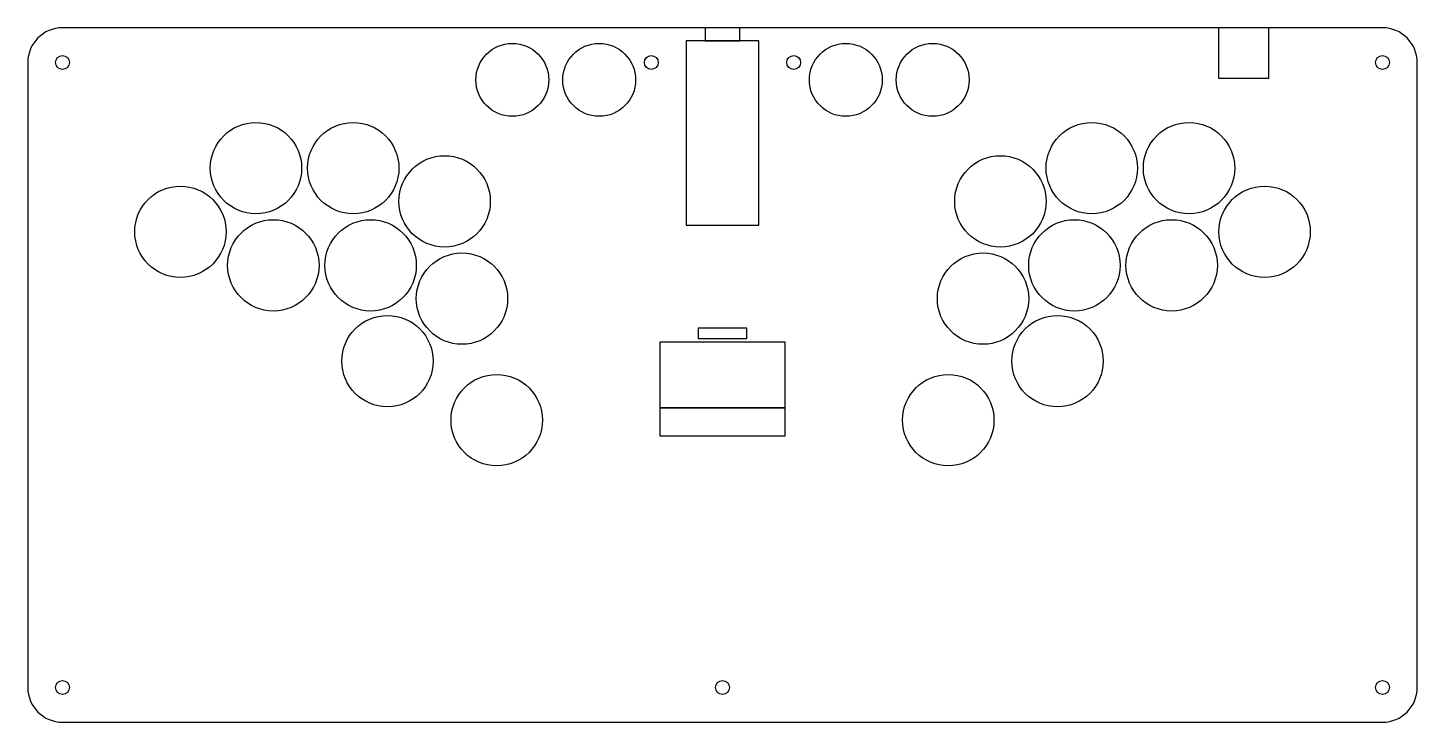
# Model space of a CAD drawing. Header units: metres. Extents: x 0 to 40, y 0 to 20.
import ezdxf

# ---------------------------------------------------------------- set-up
doc = ezdxf.new("R2010")
doc.units = ezdxf.units.M

msp = doc.modelspace()

# ---------------------------------------------------------------- linework, layer by layer
for points in [[(39, 20), (1, 20)], [(19.5, 20), (19.5, 19.62), (20.5, 19.62), (20.5, 20)], [(34.275, 18.55), (35.725, 18.55), (35.725, 20), (34.275, 20), (34.275, 18.55)], [(18.95, 14.32), (21.05, 14.32), (21.05, 19.62), (18.95, 19.62), (18.95, 14.32)], [(0, 19), (0, 1)], [(40, 1), (40, 19)], [(19.3, 11.05), (20.7, 11.05), (20.7, 11.35), (19.3, 11.35), (19.3, 11.05)], [(18.2, 9.05), (21.8, 9.05), (21.8, 10.95), (18.2, 10.95), (18.2, 9.05)], [(18.2, 8.25), (21.8, 8.25), (21.8, 9.05), (18.2, 9.05), (18.2, 8.25)], [(1, 0), (39, 0)]]:
    msp.add_lwpolyline(points)
for centre, radius in [((13.95, 18.5), 1.05), ((16.45, 18.5), 1.05), ((23.55, 18.5), 1.05), ((26.05, 18.5), 1.05), ((1, 19), 0.2), ((17.95, 19), 0.2), ((22.05, 19), 0.2), ((39, 19), 0.2), ((6.569, 15.958), 1.315), ((9.369, 15.958), 1.315), ((30.631, 15.958), 1.315), ((33.431, 15.958), 1.315), ((12, 15), 1.315), ((28, 15), 1.315), ((4.394, 14.125), 1.315), ((35.606, 14.125), 1.315), ((7.069, 13.158), 1.315), ((9.869, 13.158), 1.315), ((30.131, 13.158), 1.315), ((32.931, 13.158), 1.315), ((12.5, 12.2), 1.315), ((27.5, 12.2), 1.315), ((10.355, 10.4), 1.315), ((29.645, 10.4), 1.315), ((13.5, 8.7), 1.315), ((26.5, 8.7), 1.315), ((1, 1), 0.2), ((20, 1), 0.2), ((39, 1), 0.2)]:
    msp.add_circle(centre, radius)
for centre, start, end in [((1, 19), 90, 180), ((39, 19), 0, 90), ((1, 1), 180, 270), ((39, 1), 270, 360)]:
    msp.add_arc(centre, 1, start, end)

doc.saveas('drawing.dxf')
